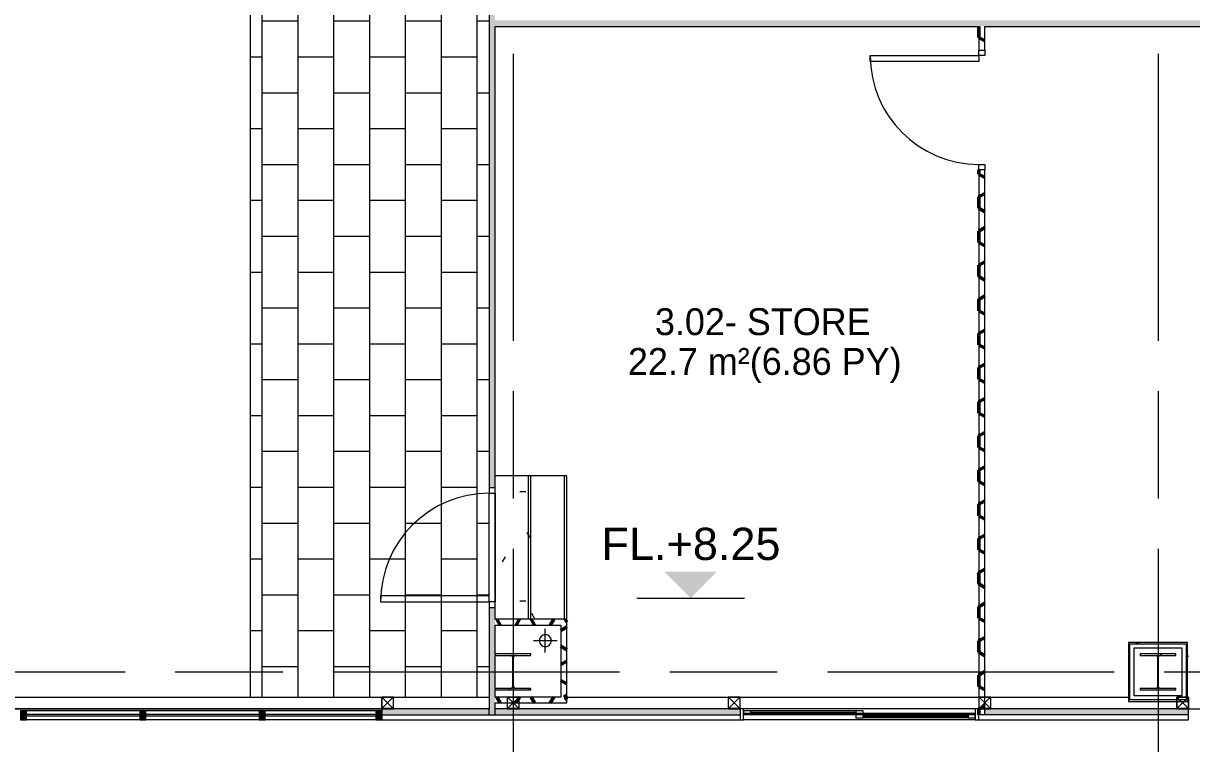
# Model space of a CAD drawing. Header units: millimetres. Extents: x -76261 to 649593, y -304265 to 60256.
# Drawn here: x 143200 to 152981, y -16800 to -10775 of the extents above; entities that cross this region are included whole.
import ezdxf

# ---------------------------------------------------------------- set-up
doc = ezdxf.new("R2010")
doc.units = ezdxf.units.MM
doc.header["$LTSCALE"] = 2000
doc.header["$MEASUREMENT"] = 0
doc.linetypes.add('Centre', pattern=[6.9, 4, -0.7, 1.5, -0.7])
doc.layers.get('0').update_dxf_attribs({"linetype": 'CONTINUOUS'})
for name, color, linetype, lineweight in [('A-AREA-IDEN', 8, 'CONTINUOUS', 15), ('A-DOOR', 8, 'CONTINUOUS', 15), ('A-FLOR', 8, 'CONTINUOUS', 15), ('A-FLOR-PATT', 8, 'CONTINUOUS', 15), ('A-GLAZ', 8, 'CONTINUOUS', 15), ('A-GLAZ-CURT', 8, 'CONTINUOUS', 15), ('A-GLAZ-CWMG', 8, 'CONTINUOUS', 15), ('A-WALL', 8, 'CONTINUOUS', 15), ('A-WALL-PATT', 8, 'CONTINUOUS', 50), ('G-ANNO-DIMS', 8, 'CONTINUOUS', 15), ('I-WALL', 8, 'CONTINUOUS', 15), ('P-PIPE', 8, 'CONTINUOUS', 15), ('P-PIPE-CNTR', 8, 'CONTINUOUS', 15), ('S-BEAM', 12, 'CONTINUOUS', 15), ('S-COLS', 8, 'CONTINUOUS', 15), ('S-GRID', 14, 'CONTINUOUS', 15), ('S-STRS', 8, 'CONTINUOUS', 15)]:
    doc.layers.add(name, color=color, linetype=linetype, lineweight=lineweight)
doc.styles.add('.VnArial Narrow_B', font='Vnarianb_0.ttf', dxfattribs={"height": 225})
doc.styles.add('Arial_1', font='arial.ttf', dxfattribs={"height": 270})
pattern_1 = [(0, (213192.53, 42001.64), (1219.2, 304.8), [50.292, -864.108, 50.292, -864.108, -4876.8]), (0, (213192.53, 42001.64), (1219.2, 304.8), [-1828.8, 50.292, -1778.508, 50.292, -864.108, -2133.6]), (0, (213192.53, 42001.64), (1219.2, 304.8), [-4572, 50.292, -559.308, 50.292, -1473.708]), (120, (213649.73, 42154.04), (-873.5645, 903.4582), [50.292, -864.108, 50.292, -864.108, -4876.8]), (120, (213649.73, 42154.04), (-873.5645, 903.4582), [-1828.8, 50.292, -1778.508, 50.292, -864.108, -2133.6]), (120, (213649.73, 42154.04), (-873.5645, 903.4582), [-4572, 50.292, -559.308, 50.292, -1473.708]), (240, (213802.13, 42763.64), (-345.6355, -1208.2582), [50.292, -864.108, 50.292, -864.108, -4876.8]), (240, (213802.13, 42763.64), (-345.6355, -1208.2582), [-1828.8, 50.292, -1778.508, 50.292, -864.108, -2133.6]), (240, (213802.13, 42763.64), (-345.6355, -1208.2582), [-4572, 50.292, -559.308, 50.292, -1473.708])]
pattern_2 = [(45, (213192.53, 42001.64), (-106.06602, 106.06602), [])]

# ---------------------------------------------------------------- blocks, each defined once
blk = doc.blocks.new('AD_UK Beams-Column - SC2-300_300_8_12-V92-3rd FLOOR PLAN')
at = {"layer": 'S-COLS'}
h = blk.add_hatch(dxfattribs=at)
h.set_pattern_fill('FP_96', color=256, style=0, pattern_type=2)
h.set_pattern_definition([(45, (65892.53, 58201.64), (-371.231, 371.231), []), (45, (65892.53, 58764.14), (-371.231, 371.231), [])])
h.paths.add_polyline_path([(-150, -150), (150, -150), (150, -138), (17, -138), (7.8, -134.2), (4, -125), (5.6, 128.9), (7.8, 134.2), (17, 138), (150, 138), (150, 150), (-150, 150), (-150, 138), (-17, 138), (-7.8, 134.2), (-4, 125), (-4, -125), (-7.8, -134.2), (-17, -138), (-150, -138)], flags=0)
for p, q in [((150, 150), (-150, 150)), ((-150, 150), (-150, 138)), ((-150, 138), (-17, 138)), ((-4, 125), (-4, -125)), ((4, -125), (4, 125)), ((17, 138), (150, 138)), ((150, 138), (150, 150)), ((-17, -138), (-150, -138)), ((-150, -138), (-150, -150)), ((-150, -150), (150, -150)), ((150, -138), (17, -138)), ((150, -150), (150, -138))]:
    blk.add_line(p, q, dxfattribs=at)
for centre, start, end in [((-17, 125), 0, 90), ((17, 125), 90, 180), ((-17, -125), 270, 0), ((17, -125), 180, 270)]:
    blk.add_arc(centre, 13, start, end, dxfattribs=at)
blk = doc.blocks.new('AD_UK Beams-Column - SC2-300_300_8_12-V96-3rd FLOOR PLAN')
at = {"layer": 'S-COLS'}
h = blk.add_hatch(dxfattribs=at)
h.set_pattern_fill('FP_100', color=256, style=0, pattern_type=2)
h.set_pattern_definition([(45, (60492.53, 58201.64), (-371.231, 371.231), []), (45, (60492.53, 58764.14), (-371.231, 371.231), [])])
h.paths.add_polyline_path([(150, -150), (150, -138), (17, -138), (7.8, -134.2), (4, -125), (5.6, 128.9), (7.8, 134.2), (17, 138), (150, 138), (150, 150), (-150, 150), (-150, 138), (-17, 138), (-7.8, 134.2), (-4, 125), (-4, -125), (-7.8, -134.2), (-17, -138), (-150, -138), (-150, -150)], flags=0)
for p, q in [((150, 150), (-150, 150)), ((-150, 150), (-150, 138)), ((-150, 138), (-17, 138)), ((-4, 125), (-4, -125)), ((4, -125), (4, 125)), ((17, 138), (150, 138)), ((150, 138), (150, 150)), ((-17, -138), (-150, -138)), ((-150, -138), (-150, -150)), ((-150, -150), (150, -150)), ((150, -138), (17, -138)), ((150, -150), (150, -138))]:
    blk.add_line(p, q, dxfattribs=at)
for centre, start, end in [((-17, 125), 0, 90), ((17, 125), 90, 180), ((-17, -125), 270, 0), ((17, -125), 180, 270)]:
    blk.add_arc(centre, 13, start, end, dxfattribs=at)
blk = doc.blocks.new('LS-Office-S_rvt-1-3rd FLOOR PLAN')
for name, p in [('AD_UK Beams-Column - SC2-300_300_8_12-V92-3rd FLOOR PLAN', (-65892.5, -58201.6)), ('AD_UK Beams-Column - SC2-300_300_8_12-V96-3rd FLOOR PLAN', (-60492.5, -58201.6))]:
    blk.add_blockref(name, p)
blk = doc.blocks.new('WPVC-1500x2000 - WPVC-2000X2000-10642776-3rd FLOOR PLAN')
at = {"layer": 'A-GLAZ'}
h = blk.add_hatch(dxfattribs=at)
h.set_pattern_fill('FP_8', color=256, style=0, pattern_type=2)
h.set_pattern_definition([(243.435, (-64782.8, -58661), (0.0014, -1524.001), [532.463, -2875.304]), (243.435, (-63258.8, -58661), (0.0014, -1524.001), [532.463, -2875.304]), (243.435, (-65512.34, -58955.4), (0.0014, -1524.001), [532.463, -2875.304]), (243.435, (-63988.34, -58955.4), (0.0014, -1524.001), [532.463, -2875.304]), (243.435, (-65401.9, -58851.5), (0.0014, -1524.001), [532.463, -2875.304]), (243.435, (-63877.9, -58851.5), (0.0014, -1524.001), [532.463, -2875.304]), (243.435, (-65289.36, -59446.7), (0.0014, -1524.001), [258.802, -3148.965]), (243.435, (-63765.36, -59446.7), (0.0014, -1524.001), [258.802, -3148.965]), (243.435, (-65215.75, -59354.6), (0.0014, -1524.001), [532.463, -2875.304]), (243.435, (-63691.75, -59354.6), (0.0014, -1524.001), [532.463, -2875.304]), (243.435, (-65228.74, -59420.7), (0.0014, -1524.001), [532.463, -2875.304]), (243.435, (-63704.74, -59420.7), (0.0014, -1524.001), [532.463, -2875.304]), (243.435, (-64613.9, -59130.6), (0.0014, -1524.001), [532.463, -2875.304]), (243.435, (-63089.9, -59130.6), (0.0014, -1524.001), [532.463, -2875.304]), (243.435, (-64626.9, -59208.5), (0.0014, -1524.001), [532.463, -2875.304]), (243.435, (-63102.9, -59208.5), (0.0014, -1524.001), [532.463, -2875.304]), (243.435, (-64630.4, -59264.7), (0.0014, -1524.001), [532.463, -2875.304]), (243.435, (-63106.4, -59264.7), (0.0014, -1524.001), [532.463, -2875.304])])
h.paths.add_polyline_path([(-970, 0), (-970, -10), (970, -10), (970, 0), (-878.8, 0)], flags=0)
for p, q in [((-1000, 45), (-1000, -45)), ((-970, 45), (-1000, 45)), ((-970, 0), (-970, 45)), ((-970, 45), (970, 45)), ((-910, 30), (-970, 30)), ((-970, 30), (-970, 0)), ((-970, -10), (-970, 0)), ((970, 0), (-970, 0)), ((-910, 0), (-910, 30)), ((-910, 30), (-30, 30)), ((-30, 20), (-910, 20)), ((-910, 20), (-910, 15)), ((-910, 15), (-30, 15)), ((-30, 30), (-30, 0)), ((30, 30), (-30, 30)), ((-30, 15), (-30, 20)), ((30, 0), (30, 30)), ((1000, 45), (970, 45)), ((970, 45), (970, 0)), ((970, 0), (970, -10)), ((1000, -45), (1000, 45)), ((-1000, -45), (-970, -45)), ((970, -10), (-970, -10)), ((-970, -45), (-970, -10)), ((-970, -45), (970, -45)), ((-30, -10), (-30, -30)), ((-30, -30), (30, -30)), ((30, -10), (30, -15)), ((30, -30), (30, -10)), ((30, -15), (910, -15)), ((30, -30), (910, -30)), ((910, -15), (910, -10)), ((910, -10), (910, -30)), ((910, -30), (970, -30)), ((970, -10), (970, -45)), ((970, -30), (970, -10)), ((970, -45), (1000, -45))]:
    blk.add_line(p, q, dxfattribs=at)
blk = doc.blocks.new('System Panel - Glazed-10631420-3rd FLOOR PLAN')
at = {"layer": 'A-GLAZ-CURT'}
for p, q in [((475, 5.2), (-475, 5.2)), ((-475, 5.2), (-475, -5.2)), ((475, -5.2), (475, 5.2)), ((-475, -5.2), (475, -5.2))]:
    blk.add_line(p, q, dxfattribs=at)
blk = doc.blocks.new('System Panel - Glazed-10631419-3rd FLOOR PLAN')
at = {"layer": 'A-GLAZ-CURT'}
for p, q in [((462.5, 5.2), (-462.5, 5.2)), ((-462.5, 5.2), (-462.5, -5.2)), ((462.5, -5.2), (462.5, 5.2)), ((-462.5, -5.2), (462.5, -5.2))]:
    blk.add_line(p, q, dxfattribs=at)
blk = doc.blocks.new('Rectangular Mullion - 52X100-10623842-3rd FLOOR PLAN')
at = {"layer": 'A-GLAZ-CWMG'}
for p, q in [((-81017.5, -58526.6), (-81967.5, -58526.6)), ((-81017.5, -58601.6), (-81967.5, -58601.6))]:
    blk.add_line(p, q, dxfattribs=at)
blk = doc.blocks.new('Rectangular Mullion - 52X100-10624073-3rd FLOOR PLAN')
at = {"layer": 'A-GLAZ-CWMG'}
for p, q in [((-67042.5, -58526.6), (-67967.5, -58526.6)), ((-67042.5, -58601.6), (-67967.5, -58601.6))]:
    blk.add_line(p, q, dxfattribs=at)
blk = doc.blocks.new('Rectangular Mullion - 52X100-10642847-3rd FLOOR PLAN')
at = {"layer": 'A-GLAZ-CWMG'}
blk.add_hatch(color=256, dxfattribs=at).paths.add_polyline_path([(0, 37.5), (0, -37.5), (-50, -37.5), (-50, 37.5)], flags=0)
for p, q in [((-50, 37.5), (0, 37.5)), ((-50, -37.5), (-50, 37.5)), ((0, 37.5), (0, -37.5)), ((0, -37.5), (-50, -37.5))]:
    blk.add_line(p, q, dxfattribs=at)
blk = doc.blocks.new('Rectangular Mullion - 52X100-10642846-3rd FLOOR PLAN')
at = {"layer": 'A-GLAZ-CWMG'}
blk.add_hatch(color=256, dxfattribs=at).paths.add_polyline_path([(25, 37.5), (25, -37.5), (-25, -37.5), (-25, 37.5)], flags=0)
for p, q in [((-25, 37.5), (25, 37.5)), ((-25, -37.5), (-25, 37.5)), ((25, 37.5), (25, -37.5)), ((25, -37.5), (-25, -37.5))]:
    blk.add_line(p, q, dxfattribs=at)
blk = doc.blocks.new('PD-1 CANH - THONG PHONG-10354232-3rd FLOOR PLAN')
at = {"layer": 'A-DOOR'}
for p, q in [((-455, 25), (-500, 25)), ((-500, 25), (-500, -25)), ((-455, -25), (-455, 25)), ((500, 25), (455, 25)), ((455, 25), (455, -25)), ((500, -25), (500, 25)), ((-500, -25), (-455, -25)), ((405, -25), (405, -935)), ((455, -25), (405, -25)), ((455, -935), (455, -25)), ((455, -25), (500, -25)), ((405, -935), (455, -935))]:
    blk.add_line(p, q, dxfattribs=at)
blk.add_arc((455, -25), 910, 180, 270, dxfattribs=at)
blk = doc.blocks.new('PIPE 100X100X2_5 - PIPE 100X100X2_5-10904597-3rd FLOOR PLAN')
at = {"layer": 'S-BEAM'}
for p, q in [((-5326.875, 50), (10673.125, 50)), ((-10426.875, -50), (-11579.875, -50)), ((-8326.875, -50), (-10326.875, -50)), ((-6876.875, -50), (-8226.875, -50)), ((-5426.875, -50), (-6226.875, -50)), ((-76.875, -50), (-5326.875, -50))]:
    blk.add_line(p, q, dxfattribs=at)
blk = doc.blocks.new('PIPE 100X100X2_5 - PIPE 100X100X2_5-10940801-3rd FLOOR PLAN')
at = {"layer": 'S-BEAM'}
for p, q in [((-60238.8, -58414.1), (-60333.8, -58509.1)), ((-60238.8, -58509.1), (-60333.8, -58414.1))]:
    blk.add_line(p, q, dxfattribs=at)
blk = doc.blocks.new('PIPE 100X100X2_5 - PIPE 100X100X2_5-10906767-3rd FLOOR PLAN')
at = {"layer": 'S-BEAM'}
for p, q in [((-65845, -58414.1), (-65940, -58509.1)), ((-65845, -58509.1), (-65940, -58414.1))]:
    blk.add_line(p, q, dxfattribs=at)
blk = doc.blocks.new('PIPE 100X100X2_5 - PIPE 100X100X2_5-10904688-3rd FLOOR PLAN')
at = {"layer": 'S-BEAM'}
for p, q in [((-61895, -58414.1), (-61990, -58509.1)), ((-61895, -58509.1), (-61990, -58414.1))]:
    blk.add_line(p, q, dxfattribs=at)
blk = doc.blocks.new('PD-1 CANH - THONG PHONG-10653378-3rd FLOOR PLAN')
at = {"layer": 'A-DOOR'}
for p, q in [((405, 25), (405, 935)), ((405, 935), (455, 935)), ((455, 935), (455, 25)), ((-500, -25), (-500, 25)), ((-500, 25), (-455, 25)), ((-455, 25), (-455, -25)), ((455, 25), (405, 25)), ((455, 25), (500, 25)), ((455, -25), (455, 25)), ((500, 25), (500, -25)), ((-455, -25), (-500, -25)), ((500, -25), (455, -25))]:
    blk.add_line(p, q, dxfattribs=at)
blk.add_arc((455, 25), 910, 90, 180, dxfattribs=at)
blk = doc.blocks.new('Spot Elevations - M_Spot Elevation - Exterior Filled 2-195266-3rd FLOOR PLAN')
at = {"layer": 'G-ANNO-DIMS'}
blk.add_hatch(color=256, dxfattribs=at).paths.add_polyline_path([(1.476, 1.476), (0, 0), (-1.476, 1.476)], flags=0)
blk.add_line((-3, 0), (3, 0), dxfattribs=at)
blk = doc.blocks.new('Xrexf_Office')
at = {"layer": 'A-FLOR-PATT'}
h = blk.add_hatch(dxfattribs=at)
h.set_pattern_fill('FP_37', color=256, style=0, pattern_type=2)
h.set_pattern_definition([(270, (146100, -11655), (300, 2e-14), []), (0, (146100, -11655), (300, 300), [300, -300])])
h.paths.add_polyline_path([(146300, -16410), (147100, -16410), (147100, -6800), (145100, -6800), (145100, -16410), (146297.5, -16410)], flags=0)
at = {"layer": 'A-WALL-PATT'}
h = blk.add_hatch(dxfattribs=at)
h.set_pattern_fill('FP_36', color=256, style=0, pattern_type=2)
h.set_pattern_definition([(90, (147150, -11655), (-82.489, 142.875), [95.25, -190.5]), (210, (147150, -11655), (-82.4889, -142.8751), [95.25, -190.5]), (150, (147150, -11655), (-164.9779, -7e-05), [0, -190.5, 95.25, 0])])
h.paths.add_polyline_path([(147150, -16560), (147150, -15660), (147100, -15660), (147100, -16560)], flags=0)
h.paths.add_polyline_path([(147100, -14660), (147150, -14660), (147150, -6800), (147100, -6800), (147100, -12518.9)], flags=0)
h = blk.add_hatch(dxfattribs=at)
h.set_pattern_fill('FP_17', color=256, style=0, pattern_type=2)
h.set_pattern_definition([(180, (152880, -10750), (-142.875, -82.489), [95.25, -190.5]), (300, (152880, -10750), (142.8751, -82.4889), [95.25, -190.5]), (240, (152880, -10750), (7e-05, -164.9779), [0, -190.5, 95.25, 0])])
h.paths.add_polyline_path([(158610, -10800), (158610, -10750), (158150, -10750), (158150, -10800), (158450, -10800)], flags=0)
h.paths.add_polyline_path([(155447.3, -10800), (155450, -10800), (155450, -10750), (147150, -10750), (147150, -10800), (153263.1, -10800)], flags=0)
h = blk.add_hatch(dxfattribs=at)
h.set_pattern_fill('FP_31', color=256, style=0, pattern_type=2)
h.set_pattern_definition([(270, (151200, -13655), (82.489, -142.875), [95.25, -190.5]), (30, (151200, -13655), (82.4889, 142.875), [95.25, -190.5]), (330, (151200, -13655), (164.9779, 7e-05), [0, -190.5, 95.25, 0])])
h.paths.add_polyline_path([(151250, -16560), (151250, -12000), (151200, -12000), (151200, -16560)], flags=0)
h.paths.add_polyline_path([(151225, -11000), (151250, -11000), (151250, -10800), (151200, -10800), (151200, -11000)], flags=0)
h = blk.add_hatch(dxfattribs=at)
h.set_pattern_fill('FP_39', color=256, style=0, pattern_type=2)
h.set_pattern_definition([(180, (147450, -15760), (-142.875, -82.49), [95.25, -190.5]), (300, (147450, -15760), (142.875, -82.489), [95.25, -190.5]), (240, (147450, -15760), (7e-05, -164.978), [0, -190.5, 95.25, 0])])
h.paths.add_polyline_path([(147700, -15810), (147750, -15810), (147750, -15760), (147150, -15760), (147150, -15810)], flags=0)
h = blk.add_hatch(dxfattribs=at)
h.set_pattern_fill('FP_41', color=256, style=0, pattern_type=2)
h.set_pattern_definition([(90, (147750, -16110), (-82.49, 142.875), [95.25, -190.5]), (210, (147750, -16110), (-82.489, -142.875), [95.25, -190.5]), (150, (147750, -16110), (-164.978, -7e-05), [0, -190.5, 95.25, 0])])
h.paths.add_polyline_path([(147750, -16410), (147750, -15810), (147700, -15810), (147700, -16410)], flags=0)
h = blk.add_hatch(dxfattribs=at)
h.set_pattern_fill('FP_10', color=256, style=0, pattern_type=2)
h.set_pattern_definition(pattern_1)
h.paths.add_polyline_path([(152935, -15965), (152947, -15965), (152947, -15953), (152453, -15953), (152453, -15965), (152465, -15965)], flags=0)
h = blk.add_hatch(dxfattribs=at)
h.set_pattern_fill('FP_10', color=256, style=0, pattern_type=2)
h.set_pattern_definition(pattern_1)
h.paths.add_polyline_path([(152935, -16435), (152947, -16435), (152947, -15965), (152935, -15965), (152935, -16400)], flags=0)
h = blk.add_hatch(dxfattribs=at)
h.set_pattern_fill('FP_40', color=256, style=0, pattern_type=2)
h.set_pattern_definition([(180, (147450, -16410), (-142.875, -82.49), [95.25, -190.5]), (300, (147450, -16410), (142.875, -82.489), [95.25, -190.5]), (240, (147450, -16410), (7e-05, -164.978), [0, -190.5, 95.25, 0])])
h.paths.add_polyline_path([(147150, -16460), (147750, -16460), (147750, -16410), (147150, -16410)], flags=0)
h = blk.add_hatch(dxfattribs=at)
h.set_pattern_fill('FP_3', color=256, style=0, pattern_type=2)
h.set_pattern_definition([(0, (143745, -16600), (142.875, 82.489), [95.25, -190.5]), (120, (143745, -16600), (-142.87507, 82.4889), [95.25, -190.5]), (60, (143745, -16600), (-7e-05, 164.9779), [0, -190.5, 95.25, 0])])
h.paths.add_polyline_path([(147100, -16560), (147100, -16510), (146200, -16510), (146200, -16560), (146710.2, -16560)], flags=0)
h.paths.add_polyline_path([(158700, -16560), (158700, -16510), (158656.2, -16510), (158656.2, -16560)], flags=0)
h.paths.add_polyline_path([(129500, -16560), (129500, -16510), (128790, -16510), (128790, -16560), (129235.8, -16560)], flags=0)
h.paths.add_polyline_path([(152170.9, -16560), (152956.2, -16560), (152956.2, -16510), (151250, -16510), (151250, -16560)], flags=0)
h.paths.add_polyline_path([(130200, -16560), (130200, -16510), (129550, -16510), (129550, -16560)], flags=0)
h.paths.add_polyline_path([(148894.5, -16560), (149200, -16560), (149200, -16510), (147150, -16510), (147150, -16560)], flags=0)
h = blk.add_hatch(dxfattribs=at)
h.set_pattern_fill('FP_10', color=256, style=0, pattern_type=2)
h.set_pattern_definition(pattern_1)
h.paths.add_polyline_path([(152465, -16447), (152947, -16447), (152947, -16435), (152465, -16435)], flags=0)
at = {"layer": 'S-BEAM'}
h = blk.add_hatch(dxfattribs=at)
h.set_pattern_fill('FP_82', color=256, style=0, pattern_type=2)
h.set_pattern_definition(pattern_2)
h.paths.add_polyline_path([(146300, -16510), (146300, -16410), (146200, -16410), (146200, -16510)], flags=0)
h.paths.add_polyline_path([(146297.5, -16507.5), (146202.5, -16507.5), (146202.5, -16412.5), (146297.5, -16412.5)], flags=0)
h = blk.add_hatch(dxfattribs=at)
h.set_pattern_fill('FP_82', color=256, style=0, pattern_type=2)
h.set_pattern_definition(pattern_2)
h.paths.add_polyline_path([(147350, -16510), (147350, -16410), (147250, -16410), (147250, -16510)], flags=0)
h.paths.add_polyline_path([(147347.5, -16507.5), (147252.5, -16507.5), (147252.5, -16412.5), (147347.5, -16412.5)], flags=0)
h = blk.add_hatch(dxfattribs=at)
h.set_pattern_fill('FP_82', color=256, style=0, pattern_type=2)
h.set_pattern_definition(pattern_2)
h.paths.add_polyline_path([(149200, -16510), (149200, -16410), (149100, -16410), (149100, -16510)], flags=0)
h.paths.add_polyline_path([(149197.5, -16507.5), (149102.5, -16507.5), (149102.5, -16412.5), (149197.5, -16412.5)], flags=0)
h = blk.add_hatch(dxfattribs=at)
h.set_pattern_fill('FP_82', color=256, style=0, pattern_type=2)
h.set_pattern_definition(pattern_2)
h.paths.add_polyline_path([(151300, -16510), (151300, -16410), (151200, -16410), (151200, -16510)], flags=0)
h.paths.add_polyline_path([(151297.5, -16507.5), (151202.5, -16507.5), (151202.5, -16412.5), (151297.5, -16412.5)], flags=0)
h = blk.add_hatch(dxfattribs=at)
h.set_pattern_fill('FP_82', color=256, style=0, pattern_type=2)
h.set_pattern_definition(pattern_2)
h.paths.add_polyline_path([(152856.2, -16510), (152956.2, -16510), (152956.2, -16410), (152856.2, -16410)], flags=0)
h.paths.add_polyline_path([(152858.7, -16507.5), (152858.7, -16412.5), (152953.7, -16412.5), (152953.7, -16507.5)], flags=0)
at = {"layer": 'S-STRS'}
h = blk.add_hatch(dxfattribs=at)
h.set_pattern_fill('FP_10', color=256, style=0, pattern_type=2)
h.set_pattern_definition(pattern_1)
h.paths.add_polyline_path([(147150, -15760), (147450, -15760), (147450, -14560), (147150, -14560), (147150, -15660)], flags=0)
h = blk.add_hatch(dxfattribs=at)
h.set_pattern_fill('FP_10', color=256, style=0, pattern_type=2)
h.set_pattern_definition(pattern_1)
h.paths.add_polyline_path([(147700, -15760), (147750, -15760), (147750, -14560), (147450, -14560), (147450, -15760)], flags=0)
at = {"layer": 'A-FLOR'}
for p, q in [((145100, -6800), (145100, -16410)), ((152956.2, -16510), (158610, -16510))]:
    blk.add_line(p, q, dxfattribs=at)
at = {"layer": 'A-WALL'}
for p, q in [((152947, -15953), (152453, -15953)), ((152453, -15953), (152453, -16447)), ((152465, -15965), (152935, -15965)), ((152465, -16435), (152465, -15965)), ((152500, -16000), (152900, -16000)), ((152500, -16400), (152500, -16000)), ((152900, -16000), (152900, -16400)), ((152935, -15965), (152935, -16435)), ((152947, -16447), (152947, -15953)), ((152900, -16400), (152500, -16400)), ((130200, -16510), (146200, -16510)), ((147100, -16510), (146200, -16510)), ((146200, -16510), (146200, -16600)), ((147100, -16560), (147100, -16510)), ((149200, -16510), (147150, -16510)), ((147150, -16560), (147150, -16510)), ((152956.2, -16510), (151250, -16510)), ((151250, -16560), (151250, -16510)), ((152453, -16447), (152947, -16447)), ((152935, -16435), (152465, -16435)), ((152956.2, -16600), (152956.2, -16510)), ((146200, -16560), (149200, -16560)), ((146200, -16600), (149200, -16600)), ((152956.2, -16560), (151200, -16560)), ((151200, -16600), (152956.2, -16600))]:
    blk.add_line(p, q, dxfattribs=at)
at = {"layer": 'I-WALL'}
for p, q in [((147100, -6800), (147100, -14660)), ((147150, -10800), (151200, -10800)), ((147150, -14660), (147150, -10800)), ((151200, -10800), (151200, -11000)), ((151250, -10800), (155450, -10800)), ((151250, -11000), (151250, -10800)), ((151200, -11000), (151250, -11000)), ((151200, -12000), (151200, -16510)), ((151250, -12000), (151200, -12000)), ((151250, -16510), (151250, -12000)), ((147100, -15615), (147100, -14705)), ((147150, -14705), (147150, -15615)), ((147100, -15660), (147100, -16510)), ((147150, -15760), (147150, -15660)), ((147750, -15760), (147150, -15760)), ((147150, -16050), (147150, -15810)), ((147150, -15810), (147700, -15810)), ((147700, -15810), (147700, -16410)), ((147750, -16460), (147750, -15760)), ((147150, -16338), (147150, -16062)), ((147150, -16410), (147150, -16350)), ((147700, -16410), (147150, -16410)), ((147150, -16510), (147150, -16460)), ((147150, -16460), (147750, -16460))]:
    blk.add_line(p, q, dxfattribs=at)
at = {"layer": 'P-PIPE'}
for start, end in [(0, 180), (180, 0)]:
    blk.add_arc((147570, -15938.6), 50.8, start, end, dxfattribs=at)
at = {"layer": 'P-PIPE-CNTR'}
for p, q in [((147570, -16038.6), (147570, -15838.6)), ((147470, -15938.6), (147670, -15938.6))]:
    blk.add_line(p, q, dxfattribs=at)
at = {"layer": 'S-BEAM'}
for p, q in [((146300, -16410), (146200, -16410)), ((146200, -16410), (146200, -16510)), ((146202.5, -16507.5), (146202.5, -16412.5)), ((146202.5, -16412.5), (146297.5, -16412.5)), ((146297.5, -16412.5), (146297.5, -16507.5)), ((146300, -16510), (146300, -16410)), ((147350, -16410), (147250, -16410)), ((147250, -16410), (147250, -16510)), ((147252.5, -16507.5), (147252.5, -16412.5)), ((147252.5, -16412.5), (147347.5, -16412.5)), ((147347.5, -16412.5), (147347.5, -16507.5)), ((147350, -16510), (147350, -16410)), ((149200, -16410), (149100, -16410)), ((149100, -16410), (149100, -16510)), ((149102.5, -16507.5), (149102.5, -16412.5)), ((149102.5, -16412.5), (149197.5, -16412.5)), ((149197.5, -16412.5), (149197.5, -16507.5)), ((149200, -16510), (149200, -16410)), ((151300, -16410), (151200, -16410)), ((151200, -16410), (151200, -16510)), ((151202.5, -16507.5), (151202.5, -16412.5)), ((151202.5, -16412.5), (151297.5, -16412.5)), ((151297.5, -16412.5), (151297.5, -16507.5)), ((151300, -16510), (151300, -16410)), ((152956.2, -16410), (152856.2, -16410)), ((152856.2, -16410), (152856.2, -16510)), ((152858.7, -16507.5), (152858.7, -16412.5)), ((152858.7, -16412.5), (152953.7, -16412.5)), ((152953.7, -16412.5), (152953.7, -16507.5)), ((152956.2, -16510), (152956.2, -16410)), ((146200, -16510), (146300, -16510)), ((146297.5, -16507.5), (146202.5, -16507.5)), ((147250, -16510), (147350, -16510)), ((147347.5, -16507.5), (147252.5, -16507.5)), ((149100, -16510), (149200, -16510)), ((149197.5, -16507.5), (149102.5, -16507.5)), ((151200, -16510), (151300, -16510)), ((151297.5, -16507.5), (151202.5, -16507.5)), ((152856.2, -16510), (152956.2, -16510)), ((152953.7, -16507.5), (152858.7, -16507.5))]:
    blk.add_line(p, q, dxfattribs=at)
at = {"layer": 'S-GRID', "linetype": 'Centre', "ltscale": 0.3}
for p, q in [((147300, 5529.3), (147300, -18843.9)), ((152700, 5529.3), (152700, -18843.9)), ((120952.1, -16200), (162139, -16200))]:
    blk.add_line(p, q, dxfattribs=at)
at = {"layer": 'S-STRS'}
for p, q in [((147450, -14560), (147150, -14560)), ((147430, -15760), (147430, -14560)), ((147750, -14560), (147450, -14560)), ((147450, -15760), (147450, -14560)), ((147730, -15760), (147730, -14560)), ((147750, -15760), (147750, -14560)), ((147150, -15615), (147150, -14705))]:
    blk.add_line(p, q, dxfattribs=at)
blk.add_blockref('LS-Office-S_rvt-1-3rd FLOOR PLAN', (213192.5, 42001.6))
at = {"layer": 'A-DOOR'}
for name, p, rotation in [('PD-1 CANH - THONG PHONG-10653378-3rd FLOOR PLAN', (151225, -11500), 89.99999999999973), ('PD-1 CANH - THONG PHONG-10354232-3rd FLOOR PLAN', (147125, -15160), 269.9999999999999)]:
    blk.add_blockref(name, p, dxfattribs=dict(at, rotation=rotation))
at = {"layer": 'A-GLAZ', "rotation": 180}
blk.add_blockref('WPVC-1500x2000 - WPVC-2000X2000-10642776-3rd FLOOR PLAN', (150200, -16555), dxfattribs=at)
at = {"layer": 'A-GLAZ-CURT'}
for name, p in [('System Panel - Glazed-10631420-3rd FLOOR PLAN', (143700, -16562.5)), ('System Panel - Glazed-10631420-3rd FLOOR PLAN', (144700, -16562.5)), ('System Panel - Glazed-10631419-3rd FLOOR PLAN', (145687.5, -16562.5))]:
    blk.add_blockref(name, p, dxfattribs=at)
at = {"layer": 'A-GLAZ-CWMG', "extrusion": (0, 0, -1), "rotation": 180}
for name, p in [('Rectangular Mullion - 52X100-10642846-3rd FLOOR PLAN', (-143200, -16562.5)), ('Rectangular Mullion - 52X100-10642846-3rd FLOOR PLAN', (-144200, -16562.5)), ('Rectangular Mullion - 52X100-10642846-3rd FLOOR PLAN', (-145200, -16562.5)), ('Rectangular Mullion - 52X100-10642847-3rd FLOOR PLAN', (-146200, -16562.5))]:
    blk.add_blockref(name, p, dxfattribs=at)
at = {"layer": 'A-GLAZ-CWMG'}
for name, p in [('Rectangular Mullion - 52X100-10623842-3rd FLOOR PLAN', (225192.5, 42001.6)), ('Rectangular Mullion - 52X100-10623842-3rd FLOOR PLAN', (226192.5, 42001.6)), ('Rectangular Mullion - 52X100-10624073-3rd FLOOR PLAN', (213192.5, 42001.6))]:
    blk.add_blockref(name, p, dxfattribs=at)
at = {"layer": 'G-ANNO-DIMS', "xscale": 149.9999999999999, "yscale": 149.9999999999999, "zscale": 149.9999999999999}
blk.add_blockref('Spot Elevations - M_Spot Elevation - Exterior Filled 2-195266-3rd FLOOR PLAN', (148786.5, -15582.3), dxfattribs=at)
at = {"layer": 'S-BEAM', "rotation": 180}
blk.add_blockref('PIPE 100X100X2_5 - PIPE 100X100X2_5-10904597-3rd FLOOR PLAN', (140873.1, -16460), dxfattribs=at)
at = {"layer": 'S-BEAM'}
for name, p in [('PIPE 100X100X2_5 - PIPE 100X100X2_5-10904688-3rd FLOOR PLAN', (208192.5, 42001.6)), ('PIPE 100X100X2_5 - PIPE 100X100X2_5-10906767-3rd FLOOR PLAN', (213192.5, 42001.6)), ('PIPE 100X100X2_5 - PIPE 100X100X2_5-10904688-3rd FLOOR PLAN', (211092.5, 42001.6)), ('PIPE 100X100X2_5 - PIPE 100X100X2_5-10904688-3rd FLOOR PLAN', (213192.5, 42001.6)), ('PIPE 100X100X2_5 - PIPE 100X100X2_5-10940801-3rd FLOOR PLAN', (213192.5, 42001.6))]:
    blk.add_blockref(name, p, dxfattribs=at)
at = {"layer": 'A-AREA-IDEN', "char_height": 225, "attachment_point": 1, "style": '.VnArial Narrow_B'}
for s, insert, width in [('3.02- STORE', (148487.8, -13157.7), 1912.025), ('22.7 m²(6.86 PY)', (148261.8, -13490.4), 2453.164)]:
    blk.add_mtext(s, dxfattribs=dict(at, insert=insert, width=width))
at = {"layer": 'G-ANNO-DIMS', "insert": (148040, -14994), "char_height": 270, "width": 1791.559, "attachment_point": 1, "line_spacing_factor": 0.941778, "style": 'Arial_1', "bg_fill": 3, "box_fill_scale": 1.25, "bg_fill_color": 256, "bg_fill_true_color": 13158600, "bg_fill_transparency": 0}
blk.add_mtext('FL.+8.25', dxfattribs=at)

msp = doc.modelspace()

# ---------------------------------------------------------------- block references
at = {"linetype": 'ByBlock'}
msp.add_blockref('Xrexf_Office', (0, 0), dxfattribs=at)

doc.saveas('drawing.dxf')
